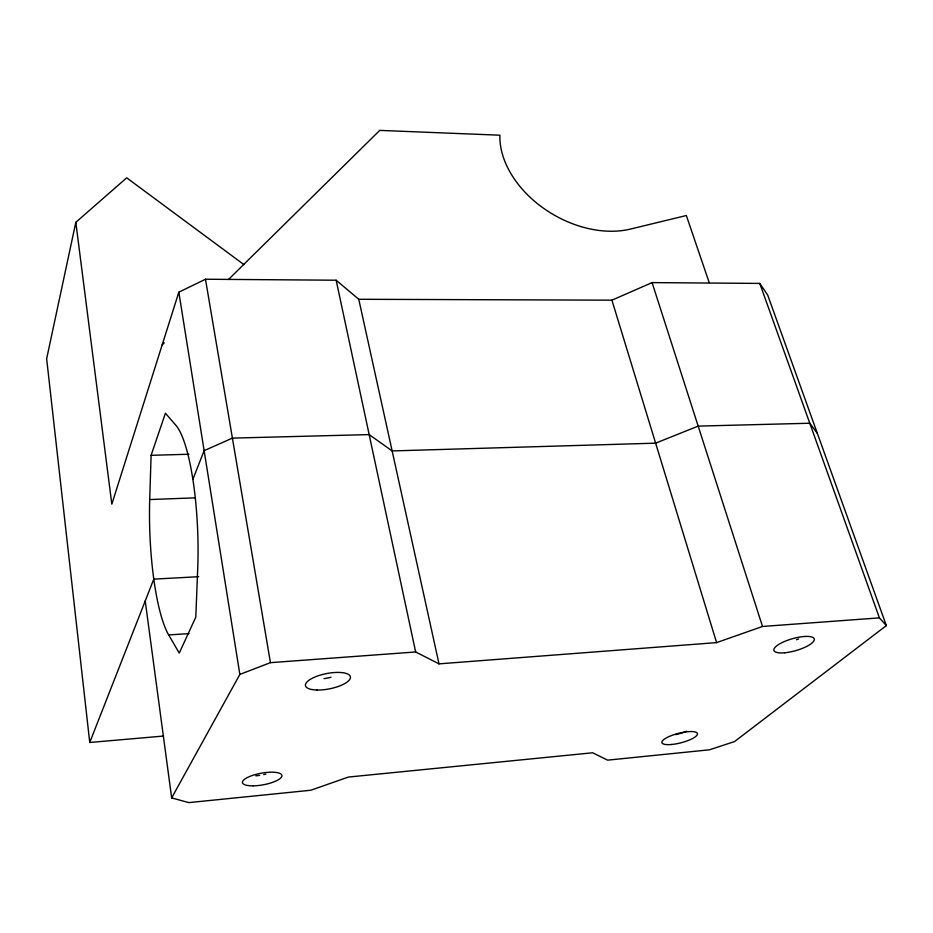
<?xml version="1.0" encoding="UTF-8"?>
<svg xmlns="http://www.w3.org/2000/svg" width="933" height="933" viewBox="0 0 933 933"><rect width="100%" height="100%" fill="white"/><g stroke="black" fill="none" stroke-linecap="round" stroke-linejoin="round"><path stroke-width="1.4" d="M149.712 499.563L151.099 455.327L165.421 413.214L175.999 425.448A110.502 23.943 87.8 0 1 197.714 568.512L195.802 617.145L179.253 653.077L168.663 634.941A110.502 23.943 87.8 0 1 149.712 499.563L194.764 497.849M243.863 264.564L126.69 177.83L75.818 222.311L46.65 358.75L89.743 742.481L163.59 736.044M145.221 600.945L171.66 797.902L188.828 802.613L310.759 790.251L348.452 777.049L592.665 752.779L607.593 760.15L709.418 749.817L734.539 741.572L886.35 625.588L879.411 617.868L762.518 626.463L716.591 642.615L439.011 663.853L358.762 299.283L336.148 280.215L205.482 279.235L178.833 292.192L111.82 504.17L75.818 222.311M89.743 742.481L153.77 579.136L198.671 576.687M192.898 479.317L204.129 450.662L232.399 438.113L369.165 434.591L392.14 450.931L655.619 443.163L698.176 426.113L809.797 423.232L817.343 433.344M171.66 797.902L239.851 674.419L178.833 292.192M162.179 344.872L164.255 342.831M228.48 279.503L379.743 130.387L499.901 135.203A91.819 64.33 30.5 0 0 542.866 207.779A91.819 64.33 30.5 0 0 630.463 229.063L686.35 215.523L709.197 282.582M358.762 299.283L611.92 300.169L652.085 282.606L759.777 283.422L767.696 295.038L886.35 625.588M239.851 674.419L270.442 662.652L415.651 651.969L439.011 663.853M168.663 634.941L188.991 633.6M151.099 455.327L188.909 454.231M759.777 283.422L879.411 617.868M652.085 282.606L762.518 626.463M611.92 300.169L716.591 642.615M336.148 280.215L415.651 651.969M205.482 279.235L270.442 662.652M331.005 677.276A24.69 8.537 -11 0 1 323.996 678.653M265.8 774.133A21.611 6.473 -10.4 0 1 263.736 774.612M259.666 775.358A21.611 6.473 -10.4 0 1 255.852 775.836M798.59 638.942A22.625 6.799 -15.9 0 1 796.479 639.723M686.77 731.227A19.756 5.365 -14.3 0 1 675.574 734.621M671.34 744.511A18.322 4.887 -14.3 0 0 697.452 733.723A18.322 4.887 -14.3 0 0 670.197 736.067A18.322 4.887 -14.3 0 0 671.34 744.511M784.735 652.773A20.992 6.193 -15.9 0 0 814.311 639.175A20.992 6.193 -15.9 0 0 783.149 642.091A20.992 6.193 -15.9 0 0 784.735 652.773M316.917 690.023A22.917 7.779 -11.1 0 0 350.47 677.253A22.917 7.779 -11.1 0 0 316.427 676.413A22.917 7.779 -11.1 0 0 316.917 690.023M253.158 785.843A20.059 5.89 -10.4 0 0 281.906 775.405A20.059 5.89 -10.4 0 0 251.467 775.778A20.059 5.89 -10.4 0 0 253.158 785.843"/></g></svg>
